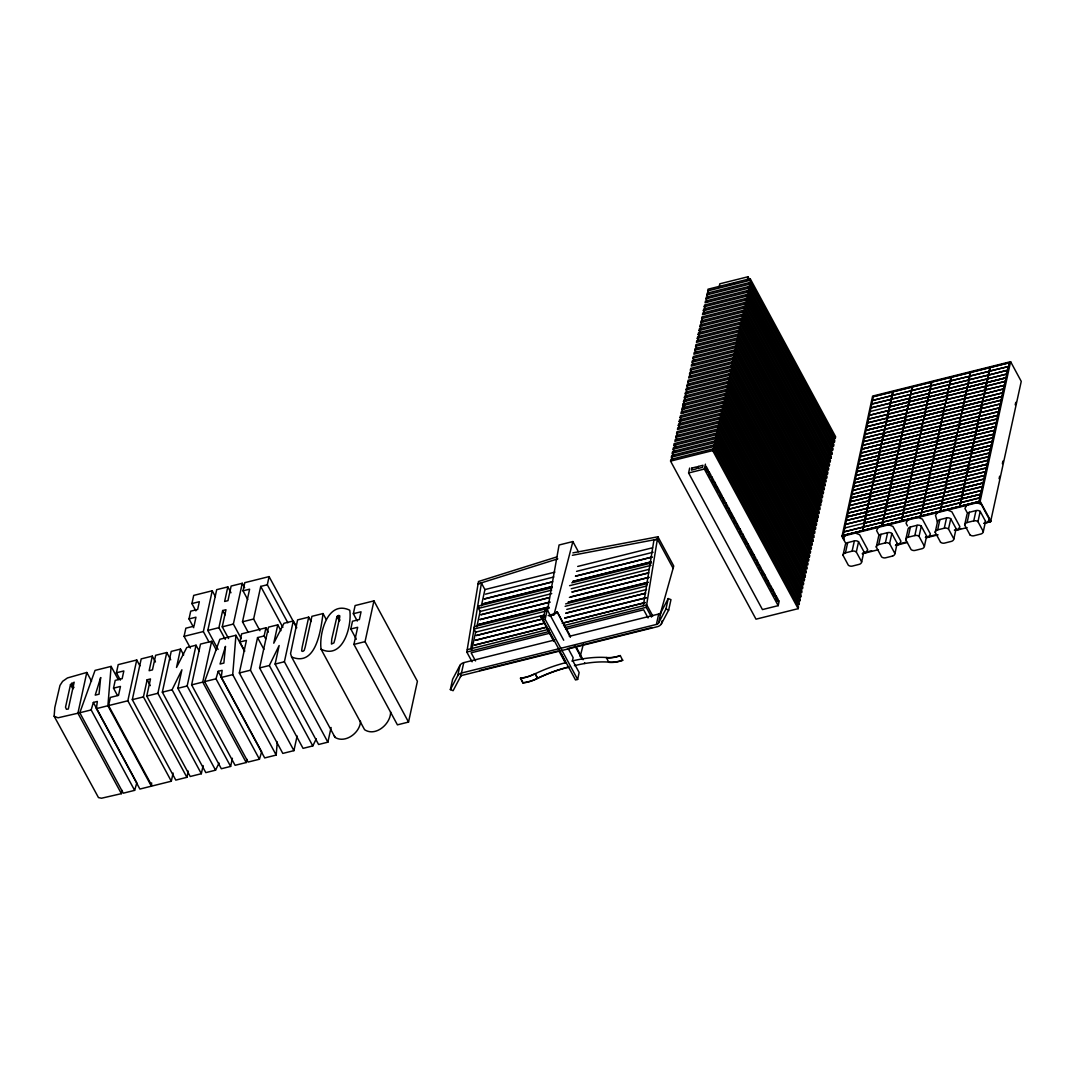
<?xml version="1.0" encoding="UTF-8"?>
<svg xmlns="http://www.w3.org/2000/svg" width="1075" height="1075" viewBox="0 0 1075 1075"><rect width="100%" height="100%" fill="white"/><g stroke="black" fill="none" stroke-linecap="round" stroke-linejoin="round"><path stroke-width="1.5" d="M843.297 538.83L844.91 535.861A4.703 3.561 12.3 0 1 846.052 535.337M989.322 519.252L987.697 522.222A4.703 3.561 12.3 0 1 986.568 522.732M151.373 786.188L107.903 705.751L111.115 666.393L95.043 670.397L79.805 712.752L123.276 793.189L134.63 790.353L136.834 782.882L93.364 702.445L97.328 701.451L96.401 708.613L139.884 789.05L151.373 786.188L151.642 782.909M276.194 755.067L232.724 674.63L235.936 635.271L219.864 639.276L204.626 681.631L248.097 762.067L259.451 759.232L261.655 751.761L218.171 671.324L222.149 670.33L221.222 677.492L264.692 757.929L276.194 755.067L277.269 741.938M472.086 661.81L466.805 652.055L478.482 581.508L556.756 556.931M470.783 648.763L481.412 583.067L477.958 583.927L557.817 558.852M643.307 605.749L653.936 540.053L657.389 539.193L657.913 536.774L572.908 552.872M572.384 555.305L657.389 539.193L646.236 607.308L651.504 617.077M547.457 610.492L559.067 544.998L572.867 541.558L578.35 551.677M121.381 793.659L77.911 713.222L86.806 672.453L67.443 677.949L62.619 681.348L59.985 685.393L54.812 707.538L54.14 716.205L98.483 797.596L101.493 798.228L121.381 793.659L122.093 790.394M173.102 773.059L171.315 781.216L152.045 786.013L108.575 705.59L110.349 697.42L118.505 695.391L120.467 686.428L113.52 688.161L117.471 695.471M120.373 680.099L116.422 672.789L118.196 664.632L136.74 660.01L139.898 665.855M113.52 688.161L115.213 680.394L122.16 678.661L123.84 670.934L116.422 672.789M171.315 781.216L127.844 700.779L136.74 660.01M188.259 771.098L186.902 777.319L175.789 780.101L132.306 699.664L141.201 658.894L152.314 656.126L155.472 661.972M186.902 777.319L143.432 696.896L147.154 679.763L150.487 678.943L146.751 696.062L190.221 776.499L201.347 773.718L203.121 765.575M152.314 656.126L149.143 670.706L152.462 669.873L155.647 655.293L166.759 652.525L170.71 659.835M201.347 773.718L157.877 693.294L166.759 652.525M219.058 763.048L215.551 770.184L205.809 772.616L162.338 692.179L171.221 651.41L180.519 649.085L183.677 654.944M180.519 649.085L176.515 667.454L186.754 647.54L196.04 645.215L199.211 651.074M190.396 648.064L184.067 636.36L185.841 628.203L194.011 626.161L195.959 617.198L189.012 618.931L193.755 627.706M195.865 610.869L191.914 603.559L193.702 595.402L212.232 590.78L215.39 596.625M189.012 618.931L190.705 611.178L197.652 609.444L199.332 601.718L191.914 603.559M232.402 758.265L230.628 766.421L221.329 768.746L177.859 688.309L181.903 669.779L172.081 689.747L162.338 692.179M230.628 766.421L187.157 685.984L196.04 645.215M246.914 759.272L246.202 762.538L235.089 765.306L191.619 684.883L200.501 644.1L211.627 641.332L216.371 650.106M208.873 641.788L203.35 631.549L212.232 590.78M218.077 649.448L207.811 630.447L216.693 589.664L227.819 586.896L230.977 592.742M246.202 762.538L202.732 682.101L211.627 641.332M225.253 639.37L218.924 627.666L222.659 610.546L225.978 609.713L222.256 626.846L228.572 638.537M227.819 586.896L224.635 601.476L227.967 600.643L231.138 586.063L242.251 583.295L244.63 587.689M241.27 638.698L233.369 624.064L242.251 583.295M247.761 599.595L243.017 590.82L244.791 582.663L269.086 576.603L296.754 627.787M248.043 632.033L242.507 621.793L249.615 589.181L243.017 590.82M244.589 650.792L239.846 642.017L241.62 633.86L265.915 627.8L268.28 632.181M297.117 735.972L293.918 750.646L282.806 753.414L239.335 672.977L246.444 640.364L239.846 642.017M259.948 630.716L253.619 619.025L260.728 586.413L267.312 584.773L269.086 576.603M293.918 750.646L250.448 670.209L257.557 637.596L264.141 635.957L265.915 627.8M316.305 738.807L312.798 745.929L303.056 748.361L259.586 667.938L268.481 627.155L277.767 624.844L280.938 630.689M277.767 624.844L273.762 643.199L284.002 623.285L293.3 620.974L296.458 626.819M331.087 727.493L327.875 742.18L318.59 744.491L275.106 664.068L279.151 645.524L269.328 665.506L259.586 667.938M327.875 742.18L284.405 661.743L293.3 620.974M360.501 721.15C360.313 732.733 345.223 743.725 335.064 737.396L291.594 656.959L290.559 653.573L297.6 619.899L308.713 617.131L302.169 647.177L301.632 650.966L302.814 651.437L304.198 650.388L305.246 646.908L311.911 616.324L323.024 613.556L326.195 619.402M323.024 613.556C320.982 628.445 316.547 667.535 291.594 656.959M357.29 621.028L353.339 613.718L355.113 605.561L373.939 600.871L417.409 681.295L408.527 722.064L397.414 724.846L353.93 644.409L357.666 627.289L350.799 628.996L356.336 639.235M350.799 628.996L352.493 621.242L359.359 619.523L361.039 611.796L353.339 613.718M408.527 722.064L365.057 641.641L373.939 600.871M461.081 673.877L460.422 676.847L453.113 690.701L450.358 689.626L452.629 679.225L459.952 665.371A8.183 6.208 12.3 0 1 463.742 662.643L554.7 639.961M450.358 689.626L457.681 675.772L459.952 665.371M457.681 675.772A8.183 6.208 12.3 0 1 461.471 673.044L463.742 662.643M544.004 615.102L475.647 632.14L473.981 629.05L474.505 626.631L549.379 607.966M551.73 593.615L480.149 611.46L478.482 608.383L479.02 605.951L552.254 587.689M471.844 649.569L475.728 631.737M476.789 626.873L480.323 610.654M481.385 605.789L484.919 589.57L481.412 583.067M476.44 635.513L541.545 619.281M478.818 624.373L548.841 606.999L478.792 624.494M549.903 602.134L479.84 619.63L549.862 602.067M480.942 614.833L549.298 597.606L480.928 614.645M483.32 603.707L551.677 586.654M484.395 599.03L552.738 581.79L484.382 598.842M485.457 594.166L553.84 576.993M553.759 641.412L540.564 615.841A22.279 16.891 12.3 0 0 545.2 615.908M568.42 648.951L573.123 657.658L572.545 660.332L579.143 672.533L577.651 679.427L575.515 679.964L543.023 619.845L545.106 610.291L547.242 609.753L563.717 640.243M577.651 679.427L545.159 619.321L547.242 609.753M570.301 637.287L557.119 611.715A22.279 16.891 12.3 0 1 548.183 615.532M568.084 666.755L567.909 667.602A22.279 16.891 12.3 0 1 568.984 666.836M584.451 663.477L584.639 662.63M571.913 661.085A96.898 52.93 -28.4 0 1 606.327 657.497A26.163 14.284 -28.4 0 0 612.938 657.349L614.121 657.161A26.163 14.284 -28.4 0 0 620.248 655.548L620.194 655.763A26.163 14.284 -28.4 0 1 614.08 657.376L612.884 657.564A26.163 14.284 -28.4 0 1 606.273 657.712M606.327 657.497L608.759 662.308A26.163 14.284 -28.4 0 0 615.37 662.16L616.566 661.972A26.163 14.284 -28.4 0 0 622.68 660.359L622.721 660.144A26.163 14.284 -28.4 0 1 616.607 661.757L615.424 661.945A26.163 14.284 -28.4 0 1 608.813 662.093A96.898 52.93 -28.4 0 0 574.399 665.68M670.558 461.108L670.934 459.415L713.088 448.907L798.523 606.972L798.161 608.665L755.994 619.173L670.558 461.108L712.712 450.6L713.088 448.907M673.017 460.1L671.418 457.144L671.794 455.451L713.948 444.942L799.383 603.021L799.021 604.714L713.585 446.636L713.948 444.942M673.877 456.149L672.292 453.193L672.654 451.5L714.808 440.978L800.243 599.057L799.881 600.75L796.642 601.557M674.751 452.185L673.152 449.229L673.514 447.536L715.681 437.028L801.117 595.093L800.741 596.8L797.502 597.606M675.611 448.221L674.012 445.278L674.388 443.572L716.541 433.064L801.977 591.143L801.601 592.836L716.165 434.757L716.541 433.064M677.331 440.307L675.732 437.35L676.108 435.657L718.261 425.149L803.697 583.228L803.334 584.921L717.898 426.842L718.261 425.149M678.204 436.356L676.605 433.4L676.968 431.707L719.121 421.198L804.57 579.264L804.194 580.957L718.758 422.892L719.121 421.198M679.924 428.441L678.325 425.485L678.701 423.792L720.855 413.27L806.29 571.349L805.928 573.042L720.478 414.977L720.855 413.27M680.784 424.477L679.185 421.521L679.561 419.828L721.715 409.32L807.15 567.385L806.788 569.092L721.352 411.013L721.715 409.32M681.644 420.513L680.058 417.57L680.421 415.864L722.575 405.356L808.024 563.434L807.647 565.128L722.212 407.049L722.575 405.356M683.378 412.598L681.778 409.642L682.155 407.949L724.308 397.441L809.744 555.52L809.368 557.213L806.129 558.019M684.237 408.648L682.638 405.692L683.015 403.998L725.168 393.477L810.604 551.556L810.241 553.249L724.805 395.183L725.168 393.477M685.097 404.684L683.512 401.727L683.875 400.034L726.028 389.526L811.464 547.592L811.101 549.298L725.665 391.219L726.028 389.526M685.971 400.733L684.372 397.777L684.735 396.07L726.902 385.562L812.337 543.641L811.961 545.334L726.525 387.255L726.902 385.562M686.831 396.769L685.232 393.813L685.608 392.12L727.762 381.612L813.197 539.677L812.821 541.37L809.582 542.19M687.691 392.805L686.092 389.849L686.468 388.156L728.622 377.648L814.057 535.726L813.694 537.419L810.442 538.226M688.551 388.854L686.952 385.898L687.328 384.205L729.482 373.697L814.917 531.762L814.554 533.455L729.119 375.39L729.482 373.697M689.424 384.89L687.825 381.934L688.188 380.241L730.342 369.733L815.791 527.812L815.414 529.505L729.979 371.426L730.342 369.733M691.144 376.976L689.545 374.019L689.922 372.326L732.075 361.818L817.511 519.883L817.148 521.59L731.699 363.511L732.075 361.818M692.004 373.012L690.405 370.069L690.782 368.362L732.935 357.854L818.371 515.933L818.008 517.626L814.756 518.432M693.738 365.097L692.139 362.141L692.502 360.447L734.668 349.939L820.104 508.018L819.728 509.711L734.292 351.632L734.668 349.939M694.598 361.146L692.999 358.19L693.375 356.497L735.528 345.989L820.964 504.054L820.588 505.747L735.152 347.682L735.528 345.989M696.318 353.232L694.732 350.275L695.095 348.582L737.248 338.061L822.684 496.139L822.321 497.833L736.886 339.767L737.248 338.061M697.191 349.268L695.592 346.311L695.955 344.618L738.108 334.11L823.558 492.175L823.181 493.882L737.746 335.803L738.108 334.11M698.911 341.353L697.312 338.397L697.688 336.703L739.842 326.195L825.277 484.261L824.915 485.954L739.466 327.888L739.842 326.195M699.771 337.389L698.172 334.433L698.548 332.739L740.702 322.231L826.137 480.31L825.775 482.003L740.339 323.924L740.702 322.231M700.645 333.438L699.046 330.482L699.408 328.789L741.562 318.267L827.011 476.346L826.635 478.039L823.396 478.845M701.505 329.474L699.906 326.518L700.268 324.825L742.435 314.317L827.871 472.382L827.495 474.088L824.256 474.895M702.365 325.523L700.766 322.567L701.142 320.861L743.295 310.353L828.731 468.431L828.368 470.124L742.919 312.046L743.295 310.353M703.225 321.559L701.626 318.603L702.002 316.91L744.155 306.402L829.591 464.467L829.228 466.16L743.793 308.095L744.155 306.402M704.958 313.645L703.359 310.688L703.722 308.995L745.889 298.487L831.324 456.553L830.948 458.246L827.71 459.052M705.818 309.681L704.219 306.724L704.595 305.031L746.749 294.523L832.184 452.602L831.808 454.295L828.57 455.101M707.538 301.766L705.939 298.81L706.315 297.117L748.469 286.608L833.904 444.674L833.542 446.38L748.106 288.302L748.469 286.608M708.412 297.802L706.812 294.859L707.175 293.152L749.329 282.644L834.778 440.723L834.402 442.416L748.966 284.337L749.329 282.644M709.272 293.851L707.673 290.895L708.035 289.202L750.202 278.694L835.638 436.759L835.262 438.452L832.023 439.272M719.067 287.267L719.833 283.8L747.998 276.772L749.598 279.728M779.241 600.764L778.179 605.655L762.444 609.579L688.605 472.973L689.666 468.095M461.471 673.044L656.408 624.441L658.666 614.04A4.058 3.077 12.3 0 0 660.897 612.441L668.22 598.573L670.961 599.648L668.69 610.049L661.38 623.917A8.183 6.208 12.3 0 1 657.591 626.631L462.653 675.234A4.058 3.077 12.3 0 0 460.422 676.847M656.408 624.441A4.058 3.077 12.3 0 0 658.626 622.842L660.897 612.441M660.037 614.819L673.743 566.041L657.913 536.774M661.38 623.917L662.025 620.947M658.626 622.842L665.949 608.974L668.22 598.573M778.179 605.655L704.34 469.049L705.415 464.158M747.246 280.239L747.998 276.772M799.881 600.75L714.445 442.685L714.808 440.978M800.741 596.8L715.305 438.721L715.681 437.028M717.025 430.806L717.401 429.113L675.248 439.621L674.872 441.314L717.025 430.806L802.474 588.872L802.837 587.178L717.401 429.113M719.618 418.928L719.995 417.234L677.828 427.743L677.465 429.436L719.618 418.928L805.054 577.006L801.816 577.812M723.072 403.098L723.448 401.405L681.281 411.913L680.918 413.606L723.072 403.098L808.507 561.163L808.884 559.47L723.448 401.405M809.368 557.213L723.932 399.134L724.308 397.441M812.821 541.37L727.385 383.305L727.762 381.612M813.694 537.419L728.245 379.341L728.622 377.648M730.839 367.475L731.215 365.769L689.048 376.29L688.685 377.983L730.839 367.475L816.274 525.541L816.651 523.847L731.215 365.769M818.008 517.626L732.572 359.547L732.935 357.854M733.432 355.597L733.795 353.903L691.642 364.412L691.279 366.105L733.432 355.597L818.868 513.662L819.244 511.969L733.795 353.903M736.026 343.718L736.388 342.025L694.235 352.533L693.859 354.226L736.026 343.718L821.461 501.797L818.209 502.603M738.606 331.839L738.982 330.146L696.815 340.654L696.452 342.361L738.606 331.839L824.041 489.918L824.418 488.225L738.982 330.146M826.635 478.039L741.199 319.974L741.562 318.267M827.495 474.088L742.059 316.01L742.435 314.317M744.652 304.131L745.015 302.438L702.862 312.946L702.499 314.639L744.652 304.131L830.088 462.21L830.451 460.517L745.015 302.438M830.948 458.246L745.512 300.18L745.889 298.487M831.808 454.295L746.373 296.216L746.749 294.523M747.233 292.266L747.609 290.559L705.455 301.081L705.079 302.774L747.233 292.266L832.682 450.331L833.044 448.638L747.609 290.559M835.262 438.452L749.826 280.387L750.202 278.694M764.218 573.741L763.774 575.797L761.678 571.94L762.135 569.871L767.012 578.901L766.569 580.97L764.486 577.114L764.93 575.044M772.603 589.248L772.159 591.317L770.076 587.461L770.52 585.391L775.397 594.421L774.954 596.477L772.871 592.621L773.315 590.565M805.054 577.006L805.43 575.313L719.995 417.234M821.461 501.797L821.824 500.103L736.388 342.025M845.797 543.466L841.994 536.438L872.604 396.097L1010.608 361.697L1021.25 381.383L990.613 521.644L983.84 523.418M861.666 561.889L856.318 552.013L858.562 541.76L863.897 551.65L861.666 561.889A4.354 3.306 12.3 0 1 859.221 564.348L852.569 566.028A3.83 2.903 12.3 0 1 848.336 565.222L843.015 555.332L845.246 545.079A4.354 3.306 12.3 0 1 847.705 542.62L854.343 540.94L852.099 551.193L845.447 552.846L847.691 542.606M862.473 530.674L892.72 391.891M892.505 556.071L885.84 557.737A3.83 2.903 12.3 0 1 881.608 556.931L876.286 547.027L878.517 536.788A4.354 3.306 12.3 0 1 880.976 534.329L887.614 532.649A3.83 2.903 12.3 0 1 891.847 533.455M920.791 516.148L951.16 377.164L920.912 516.215L901.603 520.837L931.729 382.001L901.468 521.053L882.158 525.688L912.299 386.852L882.038 525.903L882.683 522.262M883.677 518.392L884.308 514.75M885.101 510.934L884.618 514.414M865.953 515.704L885.142 511.015L885.921 507.185M885.961 506.97L866.813 512.009L885.961 507.266L886.767 503.49M869.312 500.547L888.447 495.763L887.775 499.606M890.866 484.704L888.582 495.857M893.285 473.376L892.68 477.072M894.964 465.918L893.325 473.443M896.604 458.407L896.066 462.102L915.228 457.063M896.778 458.299L897.383 454.604M898.203 450.842L897.423 454.658M879.914 451.917L899.117 446.958L899.869 443.384M900.877 439.514L901.508 435.872M902.301 432.056L901.697 435.765M882.911 436.705L902.342 432.137L903.968 424.612M905.083 420.782L924.231 415.743L905.083 420.782L905.607 417.1M906.4 413.284L905.782 416.979M886.996 417.92L906.44 413.364L908.066 405.826M908.348 405.759L908.845 402.01L889.737 406.847L908.899 401.808L909.705 398.314M911.304 390.749L909.88 398.193M880.962 534.302L878.718 544.555L885.37 542.902A3.83 2.903 12.3 0 1 889.616 543.695L894.938 553.598A4.354 3.306 12.3 0 1 892.492 556.057M885.37 542.902L887.614 532.649M889.589 543.722L891.833 533.469L897.168 543.345L894.938 553.598M905.741 539.69L907.985 529.438A4.354 3.306 12.3 0 1 910.431 526.978L917.069 525.299L914.838 535.552L908.187 537.218A4.354 3.306 12.3 0 0 905.728 539.69L911.089 549.567A3.83 2.903 12.3 0 0 915.295 550.36L921.96 548.734A4.354 3.306 12.3 0 0 924.419 546.261L926.623 536.008L921.288 526.118A3.83 2.903 12.3 0 0 917.082 525.326M908.187 537.218L910.418 526.965M924.392 546.261L919.044 536.371L921.288 526.118M940.544 542.23L935.21 532.34L937.44 522.087L935.505 515.449L937.104 512.883A4.703 3.561 12.3 0 1 938.233 512.358M940.222 511.297L970.604 372.313L940.343 511.364L921.06 516.054M935.183 532.34A4.354 3.306 12.3 0 1 937.655 529.881L939.873 519.615L946.524 517.962A3.83 2.903 12.3 0 1 950.757 518.768M937.642 529.867L944.293 528.215L946.524 517.962M959.652 506.446L990.035 367.475L959.787 506.513L940.504 511.203M960.728 502.831L959.948 506.379L979.218 501.676L1009.492 362.624L873.424 396.541L843.123 535.511L979.11 501.474L1009.344 362.826M960.754 502.603L961.547 499.069M963.227 491.356L964.006 487.526L983.316 482.89L847.221 516.739M964.047 487.593L964.826 483.763M964.866 483.844L965.471 480.149M965.673 480.068L966.17 476.319L947.008 481.358M967.312 472.557L968.091 469.023L987.24 464.252M948.688 473.645L967.97 468.955L968.911 464.978M968.951 465.058L969.731 461.511M969.771 461.309L970.255 457.547M972.19 450.25L971.37 453.717M991.325 445.453L972.176 450.223L973.009 446.206M973.05 446.286L973.654 442.591M973.869 442.524L974.649 438.976M859.543 460.476L995.598 426.547L976.288 431.183L975.468 434.932M976.328 431.263L977.753 423.805M978.572 420.056L977.928 423.671M979.594 416.213L980.387 412.397M980.427 412.477L981.193 408.93M980.911 408.715L981.717 405.221M963.428 406.041L982.55 401.203L982.012 404.885M982.886 401.217L983.37 397.454M983.692 397.441L984.472 393.907L1003.62 388.854M985.332 389.943L986.769 382.498M987.75 378.884L986.971 382.431L1006.24 377.728L870.347 411.483M987.777 378.655L988.57 375.121L1007.718 370.069M872.645 400.384L1008.699 366.454L989.39 371.09L988.57 374.839M989.43 371.171L990.209 367.61M953.848 538.911L956.092 528.658L950.743 518.782L948.513 529.021L953.848 538.911A4.354 3.306 12.3 0 1 951.402 541.37L944.764 543.05A3.83 2.903 12.3 0 1 940.531 542.243M969.999 534.88L964.665 525.003L966.895 514.75A4.354 3.306 12.3 0 1 969.341 512.291L975.993 510.612A3.83 2.903 12.3 0 1 980.225 511.418L985.547 521.321L983.316 531.561A4.354 3.306 12.3 0 1 980.857 534.02L974.219 535.699A3.83 2.903 12.3 0 1 969.986 534.893M964.638 524.99A4.354 3.306 12.3 0 1 967.11 522.544L969.327 512.278M967.097 522.517L973.748 520.864L975.993 510.612M990.613 521.644L980.01 502.025L1010.608 361.697M983.316 531.561L977.968 521.684L980.198 511.431M989.685 521.966L990.801 521.039L980.158 501.353L842.155 535.753L844.426 539.972M999.105 478.711L999.656 476.212M1002.384 463.688L1002.894 461.108M1015.217 404.845L1015.767 402.346M390.628 711.946C390.789 724.039 375.484 736.993 364.573 729.697L321.103 649.26C318.791 633.874 327.647 599.528 349.765 610.224C352.076 625.623 343.221 659.956 321.103 649.26M553.894 615.155L572.867 541.558M580.151 656.637L583.443 643.831M70.507 684.547L65.521 707.229L66.422 709.272L68.316 709.016L74.162 682.208L70.507 684.547L72.885 688.927M134.63 790.353L91.16 709.93L93.364 702.445M259.451 759.232L215.981 678.809L218.171 671.324M336.972 616.553L331.758 639.007L331.449 644.073L333.922 642.89L335.185 638.442L339.767 616.902L339.7 615.72L338.504 615.411L336.972 616.553L339.351 620.933M568.258 667.266A96.898 52.93 -28.4 0 0 537.554 678.406A26.163 14.284 -28.4 0 1 530.177 681.416L528.954 681.778A26.163 14.284 -28.4 0 1 522.961 682.907L520.542 678.097A26.163 14.284 -28.4 0 0 526.535 676.968L527.771 676.605A26.163 14.284 -28.4 0 0 535.135 673.595L537.621 678.191A96.898 52.93 -28.4 0 1 568.326 667.051M522.961 682.907L520.542 678.097M651.007 565.356L569.575 585.673M726.902 285.305L736.294 282.967M707.673 290.895L749.826 280.387M706.812 294.859L748.966 284.337M705.939 298.81L748.106 288.302M704.219 306.724L746.373 296.216M703.359 310.688L745.512 300.18M701.626 318.603L743.793 308.095M700.766 322.567L742.919 312.046M699.906 326.518L742.059 316.01M699.046 330.482L741.199 319.974M698.172 334.433L740.339 323.924M697.312 338.397L739.466 327.888M695.592 346.311L737.746 335.803M694.732 350.275L736.886 339.767M692.999 358.19L735.152 347.682M692.139 362.141L734.292 351.632M690.405 370.069L732.572 359.547M689.545 374.019L731.699 363.511M687.825 381.934L729.979 371.426M686.952 385.898L729.119 375.39M686.092 389.849L728.245 379.341M685.232 393.813L727.385 383.305M684.372 397.777L726.525 387.255M683.512 401.727L725.665 391.219M682.638 405.692L724.805 395.183M681.778 409.642L723.932 399.134M680.058 417.57L722.212 407.049M679.185 421.521L721.352 411.013M678.325 425.485L720.478 414.977M676.605 433.4L718.758 422.892M675.732 437.35L717.898 426.842M674.012 445.278L716.165 434.757M1009.519 362.705L873.572 396.675M673.152 449.229L715.305 438.721M892.237 395.372L911.627 390.736M950.542 380.832L969.65 376.263M969.986 375.995L989.269 371.305M672.292 453.193L714.445 442.685M871.825 404.133L1007.88 370.217M891.081 399.403L871.946 403.918M910.525 394.579L891.094 399.148M929.969 389.741L910.821 394.229M968.844 380.039L949.534 384.675M671.418 457.144L713.585 446.636M871.005 407.895L1007.06 373.966L871.126 407.936M909.222 401.795L928.33 396.971L908.899 401.808M928.652 396.957L947.935 392.268M928.612 397.159L947.76 392.402M967.191 387.537L948.043 392.308L986.635 382.431L967.527 387.255M986.917 382.619L1006.079 377.863M1005.38 381.397L869.326 415.326L1005.259 381.343M907.26 409.32L888.138 414.157M946.457 399.618L965.552 395.049M965.887 394.767L985.17 390.077M868.506 419.075L1004.601 385.24L985.291 389.862L984.472 393.625M925.857 408.5L906.561 413.149M945.301 403.649L926.166 408.164M984.176 393.974L965.041 398.462M866.867 426.587L1002.962 392.751L867.028 426.721M688.605 472.973L704.34 469.049M904.801 420.594L885.692 425.418M924.554 415.729L943.675 410.892L924.366 415.81M982.873 401.19L1002.142 396.5L866.047 430.349L885.357 425.713M963.093 406.31L943.957 411.093L982.537 401.486M982.819 401.392L1001.967 396.621M1001.282 400.182L865.388 434.233M865.281 434.179L1001.161 400.115M864.609 437.78L883.892 433.091M903.188 428.159L883.999 433.144M942.063 418.471L903.484 428.092M942.358 418.39L961.507 413.62M961.789 413.553L980.938 408.782M981.193 408.648L1000.382 403.931M980.373 412.666L999.696 407.774L863.588 441.61L882.911 436.988M921.786 427.017L941.216 422.448M980.077 412.733L960.942 417.248M862.782 445.373L998.877 411.523L862.943 445.238M862.15 449.041L900.689 439.635L900.165 443.317M900.702 439.366L881.594 444.203M959.343 424.813L978.452 419.989L939.859 429.866L958.967 425.042M978.734 420.191L997.869 415.407M997.197 418.968L861.29 453.005M861.183 452.965L997.062 418.901M860.524 456.566L879.673 451.809M918.547 442.121L899.385 446.864M957.65 432.54L938.26 437.176M977.108 427.42L996.243 422.918M937.44 440.938L956.562 436.101L917.969 445.977L937.077 441.153M956.884 436.087L976.154 431.398M878.799 455.746L859.651 460.517L898.243 450.922M975.993 431.532L956.683 436.168M976.275 431.451L995.423 426.667M858.065 467.827L877.16 463.258M877.496 462.976L896.617 458.152M993.958 434.058L858.011 468.028M184.067 636.36L203.35 631.549M207.811 630.447L218.924 627.666M222.256 626.846L233.369 624.064M242.507 621.793L253.619 619.025M934.659 452.494L915.349 457.13M934.659 452.212L954.089 447.63M973.816 442.712L992.924 437.874M992.279 441.502L856.224 475.419L992.158 441.435M894.158 469.412L875.037 474.25M952.786 454.859L972.069 450.183M972.19 449.955L991.499 445.332L855.445 479.248M894.158 469.694L855.566 479.302L874.674 474.465M913.589 464.857L894.279 469.479M853.967 486.612L873.115 481.828M873.397 481.761L892.546 476.991M912.272 472.073L931.38 467.504M970.295 457.601L931.716 467.222M989.86 452.844L853.926 486.814M911.13 476.118L891.981 480.874L892.505 477.192M969.435 461.592L950.004 466.147M988.866 456.714L969.569 461.363M988.18 460.275L852.287 494.325M852.166 494.272L988.059 460.208M870.952 493.035L890.06 488.198M890.382 488.184L909.665 483.495M968.091 468.74L987.401 464.118L851.306 497.953L870.616 493.304M484.919 589.57L554.915 572.128M577.705 566.444L652.565 547.78M870.911 493.25L890.06 488.48M928.921 478.765L909.786 483.562L948.365 473.941M986.541 467.786L850.486 501.716L986.407 467.988M576.563 571.362L653.116 552.241M907.891 490.926L888.702 495.898M908.187 490.845L927.577 486.209M946.766 481.224L927.618 486.007M575.528 576.106L652.028 557.038M575.501 576.227L652.068 557.105M926.475 490.052L907.166 494.688M965.632 480.27L984.767 475.499M572.841 581.387L650.966 561.903M483.293 603.827L551.717 586.722M572.814 581.508L651.007 561.97M848.188 513.097L984.095 479.06M848.081 513.057L983.961 478.993M571.793 582.825L651.544 562.937M478.482 608.383L551.69 590.135M925.158 497.268L963.711 487.875M886.257 507.185L905.392 502.388M924.822 497.55L905.688 502.347L944.28 492.444M963.993 487.808L983.101 482.957M571.242 588.751L649.327 569.28M846.442 520.569L982.496 486.653M865.697 515.839L846.562 520.354M885.397 510.867L904.572 506.15M943.702 496.328L962.891 491.638M77.911 713.222L58.01 717.791L54.14 716.205M79.805 712.752L91.16 709.93M96.401 708.613L107.903 705.751M108.575 705.59L127.844 700.779M132.306 699.664L143.432 696.896M146.751 696.062L157.877 693.294M177.859 688.309L187.157 685.984M191.619 684.883L202.732 682.101M204.626 681.631L215.981 678.809M221.222 677.492L232.724 674.63M239.335 672.977L250.448 670.209M275.106 664.068L284.405 661.743M353.93 644.409L365.057 641.641M572.075 591.922L648.574 572.854M572.048 592.043L648.615 572.921M845.622 524.331L981.677 490.402L845.729 524.372M844.963 527.919L980.857 494.164L961.574 498.84L962.071 495.105M864.394 523.082L883.502 518.244M941.808 503.973L922.659 508.744L961.252 498.854L942.143 503.691M980.682 494.298L961.373 498.921M571.013 596.786L649.139 577.302L569.401 597.378M979.997 497.833L844.09 531.883M843.983 531.843L979.876 497.765M568.326 602.054L648.117 582.247M568.299 602.175L648.091 582.368M565.652 603.908L647.029 583.617L646.505 586.036L565.128 606.327M881.876 525.756L862.728 530.526L892.976 391.77L862.593 530.741L843.324 535.431M841.994 536.438L980.01 502.025M473.981 629.05L547.215 610.788M566.794 609.418L646.545 589.53M476.4 635.446L543.13 618.81M565.92 613.126L645.739 593.185L565.961 613.193M543.023 619.845L545.159 619.321M543.762 623.218L475.338 640.31L543.735 623.339M564.859 617.991L646.303 597.646M564.899 618.058L646.277 597.767M545.952 627.263L474.277 645.175L545.925 627.383M645.242 602.511L562.171 623.258L645.215 602.632M467.343 649.622L548.908 629.292M563.555 625.637L646.76 604.889L652.794 616.042M863.453 552.698L871.597 550.763M895.892 544.702L905.997 542.176M925.347 537.352L935.008 534.947M954.358 530.123L960.808 528.51M466.805 652.055L549.244 631.495M565.41 627.464L646.236 607.308M862.19 553.746L878.436 549.701M895.462 545.455L907.461 542.458M926.798 537.634L938.085 534.826M955.823 530.405L967.11 527.583M549.258 633.336L471.132 652.821L475.526 660.95M565.544 629.278L643.67 609.807L648.064 617.937M569.32 636.319L658.666 614.04M479.611 670.531L557.737 651.06M567.506 648.628L652.135 627.518M665.949 608.974L668.69 610.049M981.3 504.417L977.229 502.791A4.112 3.117 12.3 0 0 975.872 502.966M1003.741 388.908L867.727 422.918M988.234 375.121L969.139 379.69M1000.341 403.877L864.569 437.982M996.243 422.65L860.47 456.768M993.784 434.179L974.676 438.748L975.173 435.012M992.978 437.673L857.044 471.656L876.353 466.752M979.271 416.227L978.788 419.989L998.057 415.286L861.962 449.122L881.272 444.217M964.745 398.543L945.315 403.38M976.812 427.501L957.704 432.325M989.685 452.965L970.591 457.533L971.074 453.784M950.502 381.047L931.071 385.885M988.879 456.458L852.945 490.442L872.255 485.524M949.4 384.608L930.265 389.378M974.34 439.03L955.205 443.8M960.647 417.315L941.216 422.166M973.533 442.524L954.103 447.361M985.721 471.549L849.828 505.586M985.587 471.737L966.492 476.306L966.989 472.57M946.403 399.819L926.973 404.67M971.854 450.237L952.584 454.94M984.781 475.231L848.847 509.227L868.17 504.309M930.95 385.844L911.681 390.534M982.322 486.505L962.891 491.342M955.084 443.76L935.801 448.45M967.755 469.023L948.486 473.726M926.865 404.617L907.582 409.306M965.35 480.082L945.906 484.933M912.151 387.054L911.345 390.803M938.22 437.377L918.789 442.228M963.872 487.741L944.603 492.431M949.964 466.348L930.856 470.917M963.187 491.275L962.367 495.037M935.465 448.718L916.37 453.287M948.352 473.927L929.257 478.496M921.732 427.218L902.462 431.922M967.124 512.547L964.933 508.502L966.559 505.532A4.703 3.561 12.3 0 1 967.702 505.008M920.469 434.515L939.577 429.678L900.984 439.554L920.093 434.73M933.355 459.71L952.463 454.873L913.871 464.763L932.979 459.925M945.866 485.134L926.771 489.703M892.196 395.573L872.752 400.424M917.848 445.937L898.566 450.627M917.647 445.991L879.135 455.464M930.52 471.199L911.251 475.903M943.46 496.193L924.016 501.044M904.263 424.531L904.76 420.795L885.491 425.498M916.33 453.489L896.886 458.34M888.098 414.359L868.667 419.21M913.75 464.722L894.481 469.399M886.956 418.135L867.861 422.703M899.049 447.146L898.23 450.895M912.232 472.274L892.801 477.125M885.357 425.7L866.248 430.269M923.976 501.246L904.868 505.814M909.45 483.562L890.181 488.265M895.247 465.851L895.744 462.116L876.649 466.684M907.045 494.621L887.896 499.391M905.567 502.28L886.284 506.957M891.162 484.637L891.659 480.888L872.551 485.457M903.269 513.38L922.377 508.556L883.784 518.432L902.906 513.608M907.475 525.89L906.023 523.189L907.636 520.219A4.703 3.561 12.3 0 1 908.778 519.695M887.063 503.409L887.56 499.673L868.291 504.377M870.898 493.237L851.467 498.074M882.965 522.195L883.462 518.446L864.192 523.162M869.258 500.748L849.868 505.384M866.692 511.969L847.369 516.86L866.49 512.023M878.745 534.584L876.568 530.539L878.181 527.57A4.703 3.561 12.3 0 1 879.323 527.046M712.712 450.6L798.161 608.665M683.015 403.998L684.614 406.955M674.388 443.572L675.973 446.528M657.389 539.193L673.205 568.473M620.248 655.548L622.68 660.359M557.119 611.715L570.489 636.454M575.985 646.626L583.067 659.727M575.018 646.021L582.099 659.109M540.564 615.841L544.501 623.124M546.073 626.026L553.155 639.114M561.016 653.667L564.939 660.937M559.255 651.598L565.544 663.235M520.475 678.312A26.163 14.284 -28.4 0 0 526.468 677.183L527.704 676.82A26.163 14.284 -28.4 0 0 535.068 673.81L537.554 678.406M337.604 615.827L339.982 620.208M308.713 617.131L311.092 621.511M267.312 584.773L287.858 622.788M260.728 586.413L282.859 627.357M264.141 635.957L265.713 638.886M257.557 637.596L263.886 649.3M269.328 665.506L312.798 745.929M222.659 610.546L225.024 614.927M235.936 635.271L244.63 651.356M172.081 689.747L215.551 770.184M147.154 679.763L150.325 685.622M111.115 666.393L118.237 679.548M86.806 672.453L91.55 681.227M71.608 683.189L73.973 687.57M334.244 735.757L335.064 737.396M852.126 551.22A3.83 2.903 12.3 0 1 856.345 551.999M854.356 540.967A3.83 2.903 12.3 0 1 858.576 541.746M842.988 555.318A4.354 3.306 12.3 0 1 845.461 552.872M973.762 520.891A3.83 2.903 12.3 0 1 977.981 521.671M985.56 521.321A4.354 3.306 12.3 0 1 984.042 523.391M914.852 535.578A3.83 2.903 12.3 0 1 919.071 536.358M926.65 536.008A4.354 3.306 12.3 0 1 926.086 537.298M876.273 547.027A4.354 3.306 12.3 0 1 878.732 544.582M897.195 543.359A4.354 3.306 12.3 0 1 895.945 545.253M863.924 551.65A4.354 3.306 12.3 0 1 862.674 553.558M944.307 528.228A3.83 2.903 12.3 0 1 948.526 529.008M937.413 522.087A4.354 3.306 12.3 0 1 939.886 519.642M956.105 528.658A4.354 3.306 12.3 0 1 955.111 530.378M854.235 533.294A4.112 3.117 12.3 0 1 855.593 533.119L859.651 534.745L867.673 549.58L866.047 552.55A4.703 3.561 12.3 0 1 864.918 553.074M887.507 525.003A4.112 3.117 12.3 0 1 888.864 524.828L892.922 526.454L900.944 541.276L899.318 544.246A4.703 3.561 12.3 0 1 898.189 544.77M916.962 517.666A4.112 3.117 12.3 0 1 918.319 517.478L922.39 519.117L930.399 533.939L928.787 536.909A4.703 3.561 12.3 0 1 927.644 537.433M946.417 510.316A4.112 3.117 12.3 0 1 947.774 510.141L951.845 511.767L959.854 526.589L958.242 529.558A4.703 3.561 12.3 0 1 957.099 530.082M537.621 678.191A26.163 14.284 -28.4 0 1 530.244 681.201L529.021 681.563A26.163 14.284 -28.4 0 1 523.028 682.692M535.068 673.81A96.898 52.93 -28.4 0 1 565.773 662.67M556.931 612.562A22.279 16.891 12.3 0 1 549.433 616.056M545.012 616.754A22.279 16.891 12.3 0 1 540.389 616.687M100.647 677.599L99.048 694.195L95.218 695.149L100.647 677.599M225.468 646.478L223.869 663.073L220.039 664.028L225.468 646.478M691.87 468.055L691.413 470.124L696.17 468.942L696.613 466.873L691.87 468.055M698.226 466.469L697.782 468.539L702.526 467.356L702.983 465.287L698.226 466.469M706.221 466.442L705.778 468.498L707.861 472.355L708.304 470.299L706.221 466.442M709.016 471.616L708.573 473.672L710.656 477.528L711.099 475.472L709.016 471.616M711.811 476.776L711.368 478.845L713.451 482.702L713.907 480.646L711.811 476.776M714.606 481.949L714.163 484.019L716.246 487.875L716.702 485.806L714.606 481.949M717.401 487.123L716.958 489.192L719.041 493.049L719.498 490.979L717.401 487.123M720.196 492.296L719.753 494.366L721.836 498.222L722.293 496.153L720.196 492.296M722.991 497.47L722.548 499.526L724.631 503.382L725.087 501.326L722.991 497.47M725.8 502.643L725.343 504.699L727.426 508.556L727.882 506.5L725.8 502.643M728.595 507.817L728.138 509.873L730.221 513.729L730.678 511.673L728.595 507.817M731.39 512.99L730.933 515.046L733.016 518.903L733.473 516.847L731.39 512.99M734.185 518.163L733.728 520.219L735.811 524.076L736.267 522.02L734.185 518.163M736.98 523.323L736.523 525.393L738.606 529.249L739.062 527.193L736.98 523.323M739.775 528.497L739.318 530.566L741.401 534.423L741.858 532.353L739.775 528.497M742.57 533.67L742.113 535.74L744.196 539.596L744.652 537.527L742.57 533.67M745.365 538.844L744.908 540.913L746.991 544.77L747.447 542.7L745.365 538.844M748.16 544.017L747.703 546.073L749.786 549.93L750.243 547.874L748.16 544.017M750.955 549.191L750.498 551.247L752.581 555.103L753.038 553.047L750.955 549.191M753.75 554.364L753.293 556.42L755.389 560.277L755.832 558.221L753.75 554.364M756.545 559.538L756.088 561.593L758.184 565.45L758.627 563.394L756.545 559.538M759.34 564.711L758.883 566.767L760.979 570.623L761.423 568.567L759.34 564.711M767.725 580.218L767.281 582.287L769.364 586.144L769.808 584.074L767.725 580.218M776.11 595.738L775.666 597.794L777.749 601.651L778.192 599.595L776.11 595.738M994.738 430.228L858.683 464.145L994.738 430.228M990.639 449.014L854.585 482.93L990.639 449.014"/></g></svg>
